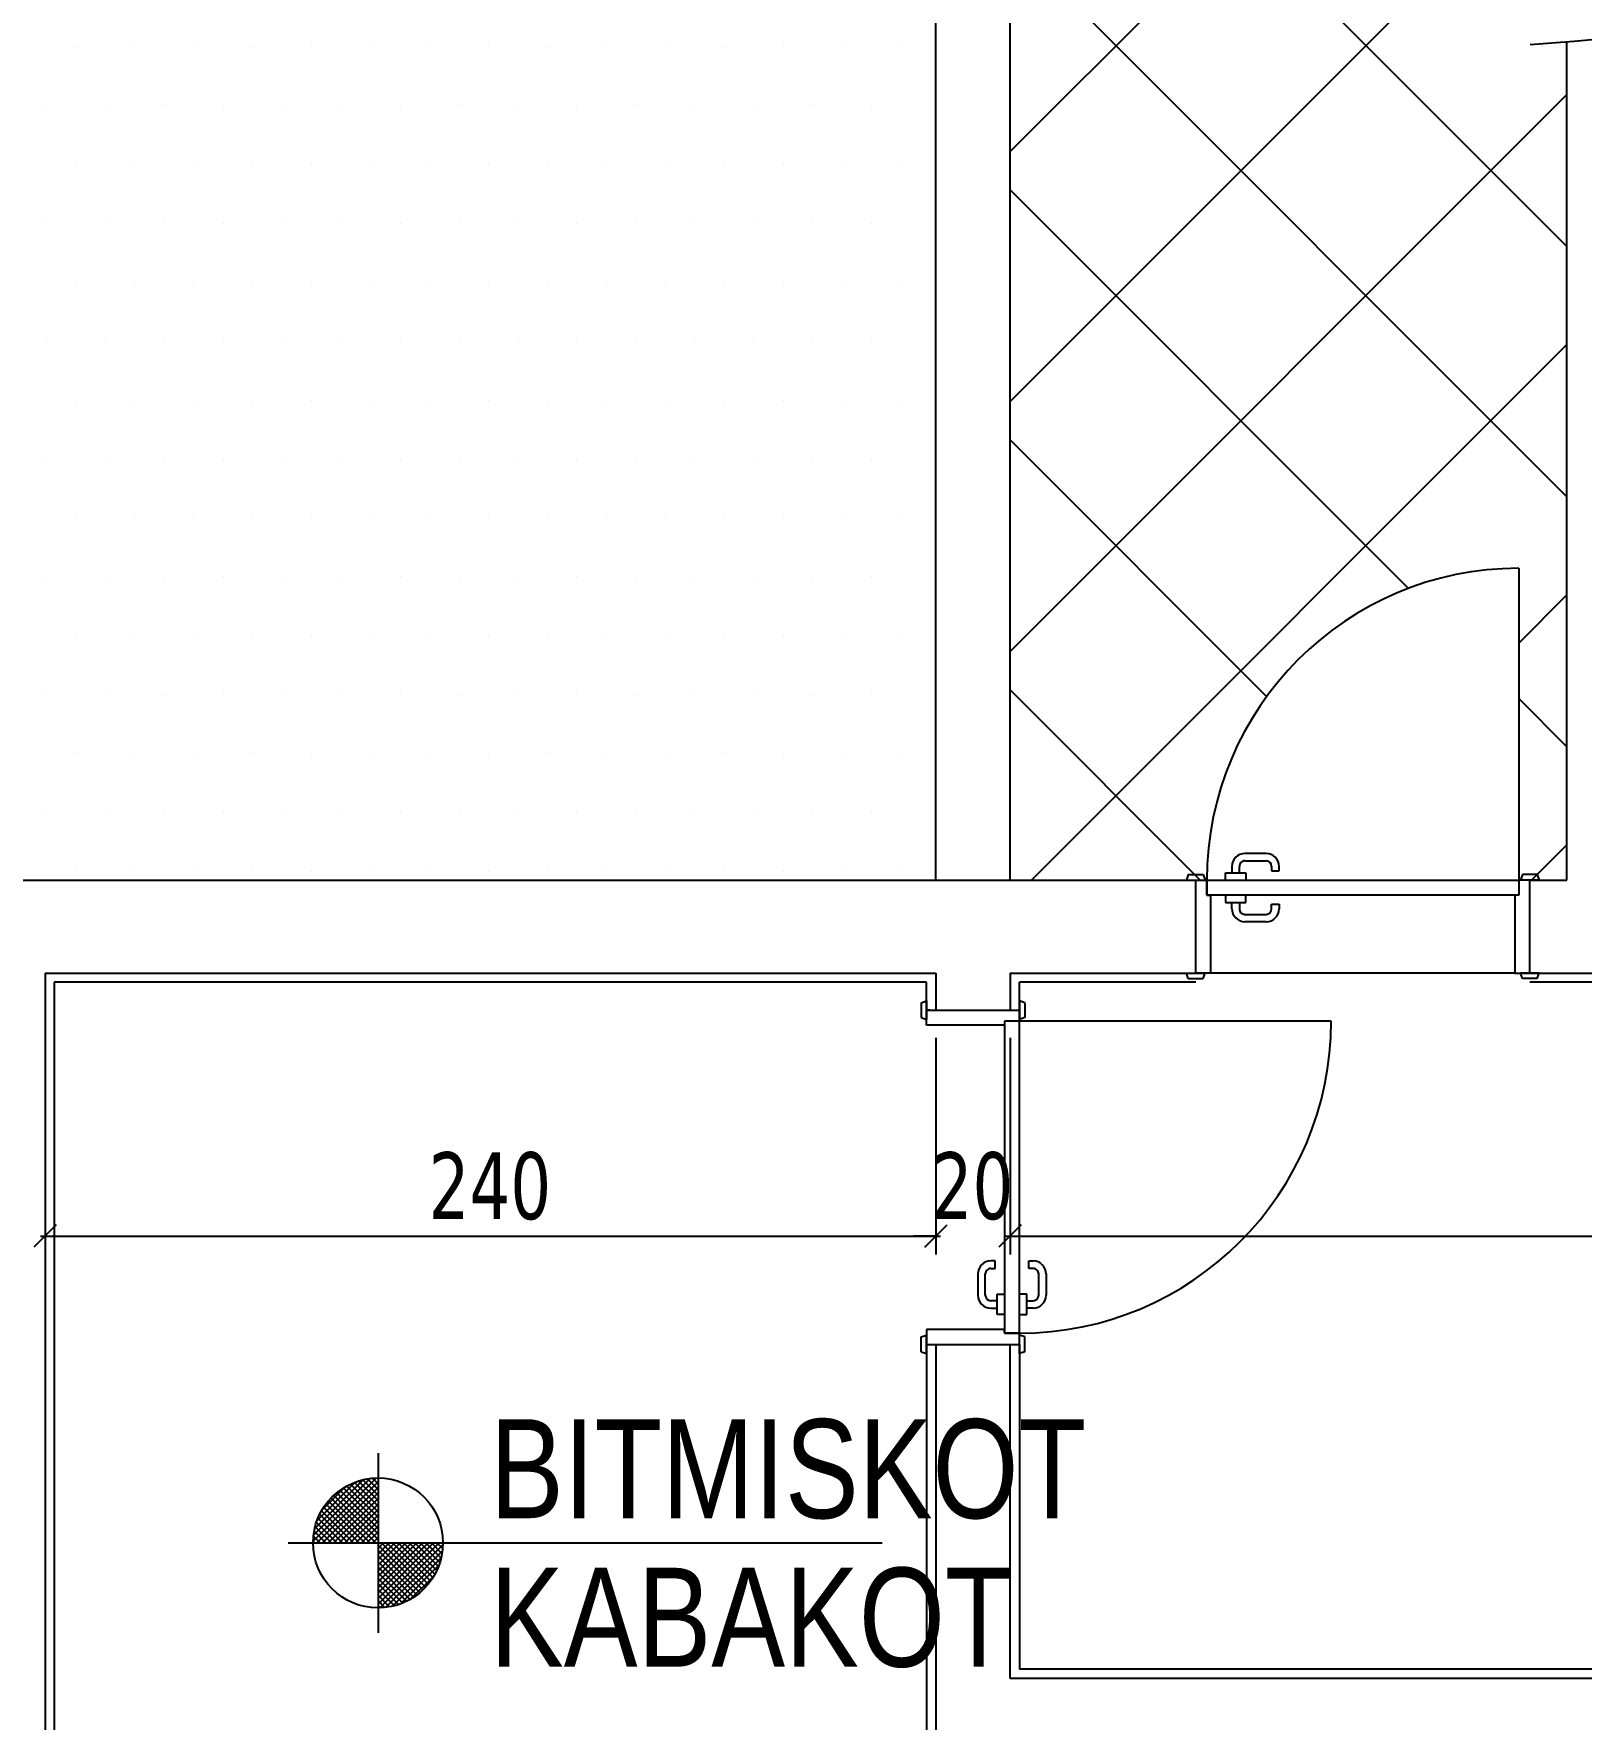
# Model space of a CAD drawing. Header units: millimetres. Extents: x 43168.9 to 43194.6, y -25545.1 to -25543.4.
# Drawn here: x 43179.0323 to 43179.1157, y -25544.0911 to -25544.0003 of the extents above; entities that cross this region are included whole.
import ezdxf

# ---------------------------------------------------------------- set-up
doc = ezdxf.new("R2010")
doc.units = ezdxf.units.MM
doc.header["$LTSCALE"] = 200
for name, color, linetype in [('dograma_sgh', 43, 'Continuous'), ('duv_sgh', 4, 'Continuous'), ('gor-2_sgh', 161, 'Continuous'), ('olcuic_sgh', 183, 'Continuous'), ('sembol_sgh', 8, 'Continuous'), ('siva_sgh', 145, 'Continuous'), ('tarama-zemin_sgh', 197, 'Continuous')]:
    doc.layers.add(name, color=color, linetype=linetype)
doc.styles.add('dim', font='VERDANA.TTF', dxfattribs={"width": 0.7})
doc.styles.add('text2', font='arial.ttf')

msp = doc.modelspace()

# ---------------------------------------------------------------- linework, layer by layer
at = {"color": 0, "linetype": 'ByBlock', "lineweight": -2}
for p, q in [((43179.03347849217, -25544.06447553473), (43179.03227849217, -25544.06567553473)), ((43179.03347849217, -25544.06447553473), (43179.03227849217, -25544.06567553473)), ((43179.08027849217, -25544.06567553473), (43179.08147849217, -25544.06447553473)), ((43179.08027849217, -25544.06567553473), (43179.08147849217, -25544.06447553473)), ((43179.08547849217, -25544.06447553473), (43179.08427849217, -25544.06567553473)), ((43179.08547849217, -25544.06447553473), (43179.08427849217, -25544.06567553473))]:
    msp.add_line(p, q, dxfattribs=at)
at = {"color": 0}
for p, q in [((43179.0508202677, -25544.07677370921), (43179.05082026766, -25544.08644037588)), ((43179.04598693435, -25544.08160704255), (43179.07798693435, -25544.08160704255))]:
    msp.add_line(p, q, dxfattribs=at)
for p, q in [((43179.0473278662, -25544.08150734157), (43179.05072344613, -25544.07811176165)), ((43179.04735256209, -25544.08118330381), (43179.05039910007, -25544.07813676582)), ((43179.04742474457, -25544.08081177946), (43179.05004170043, -25544.0781948236)), ((43179.04752750711, -25544.08160704253), (43179.05082026769, -25544.07831428194)), ((43179.04754716288, -25544.08039001927), (43179.04961549605, -25544.07832168611)), ((43179.05082026769, -25544.07962678642), (43179.04954656417, -25544.0783530829)), ((43179.05082026769, -25544.07932744455), (43179.04976814763, -25544.07827532448)), ((43179.05082026769, -25544.07902810268), (43179.04999931403, -25544.07820714901)), ((43179.05082026769, -25544.07872876081), (43179.05025214484, -25544.07816063796)), ((43179.05082026769, -25544.07842941894), (43179.0505128683, -25544.07812201955)), ((43179.05082026769, -25544.07813007707), (43179.05079830563, -25544.07810811501)), ((43179.04781912475, -25544.07981871554), (43179.04903086948, -25544.0786069708)), ((43179.04782684898, -25544.08160704253), (43179.05082026769, -25544.07861362381)), ((43179.04812619085, -25544.08160704253), (43179.05082026769, -25544.07891296569)), ((43179.05070513071, -25544.08160704253), (43179.04828948763, -25544.07919139945)), ((43179.04842553272, -25544.08160704253), (43179.05082026769, -25544.07921230756)), ((43179.05082026769, -25544.08142283764), (43179.04844522423, -25544.07904779418)), ((43179.05082026769, -25544.08112349577), (43179.04860297192, -25544.07890620001)), ((43179.05082026769, -25544.0808241539), (43179.04877305902, -25544.07877694523)), ((43179.05082026769, -25544.08052481203), (43179.04895346153, -25544.07865800587)), ((43179.05082026769, -25544.08022547016), (43179.04913523216, -25544.07854043462)), ((43179.05082026769, -25544.07992612829), (43179.04934089816, -25544.07844675876)), ((43179.04920842135, -25544.08160704253), (43179.04768096593, -25544.08007958711)), ((43179.04950776323, -25544.08160704253), (43179.04778099778, -25544.07988027709)), ((43179.0498071051, -25544.08160704253), (43179.04789548436, -25544.0796954218)), ((43179.05010644697, -25544.08160704253), (43179.04801800287, -25544.07951859843)), ((43179.05040578884, -25544.08160704253), (43179.04815374525, -25544.07935499894)), ((43179.04872487459, -25544.08160704253), (43179.05082026769, -25544.07951164943)), ((43179.04902421646, -25544.08160704253), (43179.05082026769, -25544.0798109913)), ((43179.04932355833, -25544.08160704253), (43179.05082026769, -25544.08011033317)), ((43179.04801105387, -25544.08160704253), (43179.04738405186, -25544.08098004052)), ((43179.04831039574, -25544.08160704253), (43179.0474423472, -25544.08073899399)), ((43179.04860973761, -25544.08160704253), (43179.0475006432, -25544.08049794811)), ((43179.04890907949, -25544.08160704253), (43179.04759080456, -25544.08028876761)), ((43179.0496229002, -25544.08160704253), (43179.05082026769, -25544.08040967505)), ((43179.04992224207, -25544.08160704253), (43179.05082026769, -25544.08070901692)), ((43179.05022158394, -25544.08160704253), (43179.05082026769, -25544.08100835879)), ((43179.04741237014, -25544.08160704253), (43179.04732679, -25544.08152146241)), ((43179.047711712, -25544.08160704253), (43179.04734798818, -25544.0812433187)), ((43179.05052092581, -25544.08160704253), (43179.05082026769, -25544.08130770066)), ((43179.05082026769, -25544.0819063844), (43179.05111960955, -25544.08160704253)), ((43179.05082026769, -25544.08220572627), (43179.05141895143, -25544.08160704253)), ((43179.05082026769, -25544.08250506815), (43179.0517182933, -25544.08160704253)), ((43179.05082026769, -25544.08280441002), (43179.05201763516, -25544.08160704253)), ((43179.05082026769, -25544.08310375189), (43179.05231697704, -25544.08160704253)), ((43179.05082026769, -25544.08340309376), (43179.05261631891, -25544.08160704253)), ((43179.05082026769, -25544.08370243563), (43179.05291566078, -25544.08160704253)), ((43179.05082026769, -25544.0840017775), (43179.05321500265, -25544.08160704253)), ((43179.05082026769, -25544.08430111937), (43179.05351434452, -25544.08160704253)), ((43179.05082026769, -25544.08460046124), (43179.05381368639, -25544.08160704253)), ((43179.05082026769, -25544.08489980311), (43179.05411302826, -25544.08160704253)), ((43179.05323591077, -25544.08413782259), (43179.05082026769, -25544.08172217951)), ((43179.05307231128, -25544.08427356497), (43179.05082026769, -25544.08202152138)), ((43179.05091996864, -25544.08509944402), (43179.05431554857, -25544.08170386409)), ((43179.05337951604, -25544.08398208599), (43179.05100447258, -25544.08160704253)), ((43179.05352111021, -25544.08382433829), (43179.05130381445, -25544.08160704253)), ((43179.05365036499, -25544.0836542512), (43179.05160315632, -25544.08160704253)), ((43179.05376930435, -25544.08347384869), (43179.05190249819, -25544.08160704253)), ((43179.0538868756, -25544.08329207806), (43179.05220184007, -25544.08160704253)), ((43179.05398055146, -25544.08308641205), (43179.05250118193, -25544.08160704253)), ((43179.05407422732, -25544.08288074604), (43179.05280052381, -25544.08160704253)), ((43179.05415198574, -25544.08265916259), (43179.05309986568, -25544.08160704253)), ((43179.0542201612, -25544.08242799619), (43179.05339920754, -25544.08160704253)), ((43179.05426667225, -25544.08217516537), (43179.05369854942, -25544.08160704253)), ((43179.05430529067, -25544.08191444191), (43179.05399789129, -25544.08160704253)), ((43179.05431919521, -25544.08162900458), (43179.05429723316, -25544.08160704253)), ((43179.05290871178, -25544.08440930735), (43179.05082026769, -25544.08232086325)), ((43179.05273188842, -25544.08453182585), (43179.05082026769, -25544.08262020512)), ((43179.05254703313, -25544.08464631244), (43179.05082026769, -25544.08291954699)), ((43179.05124400641, -25544.08507474813), (43179.05429054439, -25544.08202821014)), ((43179.05161553076, -25544.08500256565), (43179.05423248663, -25544.08238560978)), ((43179.05203729095, -25544.08488014733), (43179.05410562411, -25544.08281181417)), ((43179.05234772311, -25544.08474634429), (43179.05082026769, -25544.08321888886)), ((43179.05213854261, -25544.08483650566), (43179.05082026769, -25544.08351823073)), ((43179.0519293621, -25544.08492666702), (43179.05082026769, -25544.0838175726)), ((43179.05260859468, -25544.08460818547), (43179.05382033941, -25544.08339644074)), ((43179.05168831623, -25544.08498496302), (43179.05082026769, -25544.08411691447)), ((43179.0514472697, -25544.08504325835), (43179.05082026769, -25544.08441625634)), ((43179.05118399151, -25544.08507932204), (43179.05082026769, -25544.08471559821)), ((43179.05090584781, -25544.08510052021), (43179.05082026769, -25544.08501494008))]:
    msp.add_line(p, q)
msp.add_circle((43179.05082026769, -25544.08160704255), 0.0035, dxfattribs=at)
at = {"layer": 'dograma_sgh', "color": 145}
for p, q in [((43179.11227904171, -25544.02911015457), (43179.11227904171, -25544.04591015457)), ((43179.10217849217, -25544.05351015457), (43179.08537849216, -25544.05351015457))]:
    msp.add_line(p, q, dxfattribs=at)
at = {"layer": 'dograma_sgh'}
for p, q in [((43179.09866904208, -25544.04447015508), (43179.09752904208, -25544.04447015479)), ((43179.09447904171, -25544.04561015457), (43179.09437904171, -25544.04591015457)), ((43179.09447904171, -25544.04561015457), (43179.09527904171, -25544.04561015457)), ((43179.09527904171, -25544.04561015457), (43179.0953790417, -25544.04591015457)), ((43179.09647904171, -25544.0459101545), (43179.09647904181, -25544.04551015452)), ((43179.09647904181, -25544.04551015452), (43179.09757904181, -25544.0455101548)), ((43179.0968290419, -25544.04517015461), (43179.09682904181, -25544.04551015461)), ((43179.09722904181, -25544.04551015471), (43179.09722904189, -25544.04517015471)), ((43179.09752904197, -25544.04487015479), (43179.09866904197, -25544.04487015508)), ((43179.09757904181, -25544.0455101548), (43179.09757904171, -25544.0459101548)), ((43179.09896904189, -25544.04517015516), (43179.09896904184, -25544.04541015516)), ((43179.09896904184, -25544.04541015516), (43179.09936904183, -25544.04541015526)), ((43179.09936904183, -25544.04541015526), (43179.0993690419, -25544.04517015526)), ((43179.1124790417, -25544.04561015457), (43179.1123790417, -25544.04591015457)), ((43179.1132790417, -25544.04561015457), (43179.1124790417, -25544.04561015457)), ((43179.1132790417, -25544.04561015457), (43179.11337904171, -25544.04591015457)), ((43179.09437904171, -25544.04591015457), (43179.0953790417, -25544.04591015457)), ((43179.0948790417, -25544.05091015457), (43179.0948790417, -25544.04591015457)), ((43179.0948790417, -25544.04591015457), (43179.0954790417, -25544.04591015457)), ((43179.0954790417, -25544.04671015457), (43179.0954790417, -25544.04591015457)), ((43179.0954790417, -25544.04591015457), (43179.11227904171, -25544.04591015457)), ((43179.0954790417, -25544.04591015457), (43179.0954790417, -25544.04621015457)), ((43179.0954790417, -25544.04621015457), (43179.0954790417, -25544.04671015457)), ((43179.11227904171, -25544.04591015457), (43179.11227904171, -25544.04671015457)), ((43179.11287904171, -25544.04591015457), (43179.11227904171, -25544.04591015457)), ((43179.11227904171, -25544.04591015457), (43179.11227904171, -25544.04621015457)), ((43179.11227904171, -25544.04621015457), (43179.11227904171, -25544.04671015457)), ((43179.11337904171, -25544.04591015457), (43179.1123790417, -25544.04591015457)), ((43179.11287904171, -25544.05091015457), (43179.11287904171, -25544.04591015457)), ((43179.11227904171, -25544.04671015457), (43179.0954790417, -25544.04671015457)), ((43179.0954790417, -25544.04671015457), (43179.0956790417, -25544.04671015457)), ((43179.0956790417, -25544.04671015457), (43179.0956790417, -25544.05091015457)), ((43179.09647904171, -25544.04671015465), (43179.09647904181, -25544.04711015462)), ((43179.09647904181, -25544.04711015462), (43179.09757904181, -25544.04711015434)), ((43179.0968290419, -25544.04745015453), (43179.09682904181, -25544.04711015453)), ((43179.09722904181, -25544.04711015443), (43179.09722904189, -25544.04745015443)), ((43179.09757904181, -25544.04711015434), (43179.09757904171, -25544.04671015435)), ((43179.09896904189, -25544.04745015398), (43179.09896904184, -25544.04721015398)), ((43179.09896904184, -25544.04721015398), (43179.09936904183, -25544.04721015388)), ((43179.09936904183, -25544.04721015388), (43179.0993690419, -25544.04745015388)), ((43179.11227904171, -25544.04671015457), (43179.1120790417, -25544.04671015457)), ((43179.1120790417, -25544.04671015457), (43179.1120790417, -25544.05091015457)), ((43179.09752904197, -25544.04775015435), (43179.09866904197, -25544.04775015406)), ((43179.09866904208, -25544.04815015406), (43179.09752904208, -25544.04815015435)), ((43179.09447904171, -25544.05121015457), (43179.09437904171, -25544.05091015457)), ((43179.09437904171, -25544.05091015457), (43179.0953790417, -25544.05091015457)), ((43179.0956790417, -25544.05091015457), (43179.0948790417, -25544.05091015457)), ((43179.09527904171, -25544.05121015457), (43179.0953790417, -25544.05091015457)), ((43179.1120790417, -25544.05091015457), (43179.0956790417, -25544.05091015457)), ((43179.1120790417, -25544.05091015457), (43179.11287904171, -25544.05091015457)), ((43179.1124790417, -25544.05121015457), (43179.1123790417, -25544.05091015457)), ((43179.11337904171, -25544.05091015457), (43179.1123790417, -25544.05091015457)), ((43179.1132790417, -25544.05121015457), (43179.11337904171, -25544.05091015457)), ((43179.09447904171, -25544.05121015457), (43179.09527904171, -25544.05121015457)), ((43179.1132790417, -25544.05121015457), (43179.1124790417, -25544.05121015457)), ((43179.08007849217, -25544.05251015457), (43179.08037849217, -25544.05241015457)), ((43179.08007849217, -25544.05251015457), (43179.08007849217, -25544.05331015457)), ((43179.08037849217, -25544.05241015457), (43179.08037849217, -25544.05341015457)), ((43179.08037849217, -25544.05291015457), (43179.08537849216, -25544.05291015457)), ((43179.08037849217, -25544.05371015457), (43179.08037849217, -25544.05291015457)), ((43179.08567849216, -25544.05251015457), (43179.08537849216, -25544.05241015457)), ((43179.08537849216, -25544.05241015457), (43179.08537849216, -25544.05341015457)), ((43179.08537849216, -25544.05291015457), (43179.08537849216, -25544.05351015457)), ((43179.08567849216, -25544.05251015457), (43179.08567849216, -25544.05331015457)), ((43179.08007849217, -25544.05331015457), (43179.08037849217, -25544.05341015457)), ((43179.08457849217, -25544.05371015457), (43179.08037849217, -25544.05371015457)), ((43179.08537849216, -25544.05351015457), (43179.08457849217, -25544.05351015457)), ((43179.08457849217, -25544.05351015457), (43179.08457849217, -25544.07031015457)), ((43179.08507849216, -25544.05351015457), (43179.08457849217, -25544.05351015457)), ((43179.08457849217, -25544.05351015457), (43179.08457849217, -25544.05371015457)), ((43179.08537849216, -25544.05351015457), (43179.08507849216, -25544.05351015457)), ((43179.08567849216, -25544.05331015457), (43179.08537849216, -25544.05341015457)), ((43179.08537849216, -25544.07031015457), (43179.08537849216, -25544.05351015457)), ((43179.08407849286, -25544.06642015444), (43179.08383849286, -25544.06642015438)), ((43179.08407849276, -25544.06682015444), (43179.08407849286, -25544.06642015444)), ((43179.08587849158, -25544.06682015444), (43179.08587849147, -25544.06642015444)), ((43179.08587849147, -25544.06642015444), (43179.08611849148, -25544.06642015438)), ((43179.08313849268, -25544.0671201542), (43179.08313849239, -25544.0682601542)), ((43179.08353849238, -25544.0682601543), (43179.08353849268, -25544.0671201543)), ((43179.08383849276, -25544.06682015438), (43179.08407849276, -25544.06682015444)), ((43179.08611849158, -25544.06682015438), (43179.08587849158, -25544.06682015444)), ((43179.08641849195, -25544.0682601543), (43179.08641849165, -25544.0671201543)), ((43179.08681849165, -25544.0671201542), (43179.08681849195, -25544.0682601542)), ((43179.08417849211, -25544.06931015447), (43179.0841784924, -25544.06821015447)), ((43179.0841784924, -25544.06821015447), (43179.08457849239, -25544.06821015457)), ((43179.08577849194, -25544.06821015447), (43179.08537849194, -25544.06821015457)), ((43179.08577849222, -25544.06931015447), (43179.08577849194, -25544.06821015447)), ((43179.08417849231, -25544.06856015447), (43179.0838384923, -25544.06856015438)), ((43179.0838384922, -25544.06896015438), (43179.0841784922, -25544.06896015447)), ((43179.0845784921, -25544.06931015457), (43179.08417849211, -25544.06931015447)), ((43179.08537849224, -25544.06931015457), (43179.08577849222, -25544.06931015447)), ((43179.08577849202, -25544.06856015447), (43179.08611849202, -25544.06856015438)), ((43179.08611849213, -25544.06896015438), (43179.08577849213, -25544.06896015447)), ((43179.08457849217, -25544.07011015457), (43179.08037849217, -25544.07011015457)), ((43179.08037849217, -25544.07011015457), (43179.08037849217, -25544.07091015457)), ((43179.08457849217, -25544.07031015457), (43179.08457849217, -25544.07011015457)), ((43179.08007849217, -25544.07051015457), (43179.08037849217, -25544.07041015457)), ((43179.08007849217, -25544.07131015457), (43179.08007849217, -25544.07051015457)), ((43179.08037849217, -25544.07141015457), (43179.08037849217, -25544.07041015457)), ((43179.08037849217, -25544.07091015457), (43179.08537849216, -25544.07091015457)), ((43179.08457849217, -25544.07031015457), (43179.08537849216, -25544.07031015457)), ((43179.08507849216, -25544.07031015457), (43179.08457849217, -25544.07031015457)), ((43179.08537849216, -25544.07031015457), (43179.08507849216, -25544.07031015457)), ((43179.08537849216, -25544.07091015457), (43179.08537849216, -25544.07031015457)), ((43179.08567849216, -25544.07051015457), (43179.08537849216, -25544.07041015457)), ((43179.08537849216, -25544.07141015457), (43179.08537849216, -25544.07041015457)), ((43179.08567849216, -25544.07131015457), (43179.08567849216, -25544.07051015457)), ((43179.08007849217, -25544.07131015457), (43179.08037849217, -25544.07141015457)), ((43179.08567849216, -25544.07131015457), (43179.08537849216, -25544.07141015457))]:
    msp.add_line(p, q, dxfattribs=at)
at = {"layer": 'dograma_sgh', "color": 145}
for centre, start, end in [((43179.11227904171, -25544.04591015457), 90, 180), ((43179.08537849216, -25544.05351015457), 270, 0)]:
    msp.add_arc(centre, 0.0168, start, end, dxfattribs=at)
at = {"layer": 'dograma_sgh'}
for centre, radius, start, end in [((43179.09752904189, -25544.04517015479), 0.0007, 89.99998540914169, 179.9999854091419), ((43179.09866904189, -25544.04517015508), 0.0007, 359.9999854091419, 89.99998540914169), ((43179.09752904189, -25544.04517015479), 0.0003, 89.99998540914169, 179.9999854091419), ((43179.09866904189, -25544.04517015508), 0.0003, 359.9999854091419, 89.99998540914169), ((43179.09752904189, -25544.04745015435), 0.0007, 180.0000145908581, 270.0000145908583), ((43179.09752904189, -25544.04745015435), 0.0003, 180.0000145908581, 270.0000145908583), ((43179.09866904189, -25544.04745015406), 0.0003, 270.0000145908583, 1.459085805009095e-05), ((43179.09866904189, -25544.04745015406), 0.0007, 270.0000145908583, 1.459085805009095e-05), ((43179.08383849268, -25544.06712015438), 0.0007, 89.99998540914169, 179.9999854091419), ((43179.08611849165, -25544.06712015438), 0.0007, 1.459085805009095e-05, 90.00001459085833), ((43179.08383849268, -25544.06712015438), 0.0003, 89.99998540914169, 179.9999854091419), ((43179.08611849165, -25544.06712015438), 0.0003, 1.459085805009095e-05, 90.00001459085833), ((43179.08383849238, -25544.06826015438), 0.0007, 179.9999854091419, 269.9999854091417), ((43179.08383849238, -25544.06826015438), 0.0003, 179.9999854091419, 269.9999854091417), ((43179.08611849195, -25544.06826015438), 0.0003, 270.0000145908583, 1.459085805009095e-05), ((43179.08611849195, -25544.06826015438), 0.0007, 270.0000145908583, 1.459085805009095e-05)]:
    msp.add_arc(centre, radius, start, end, dxfattribs=at)
at = {"layer": 'duv_sgh'}
for p, q in [((43179.11487904171, -25544.04591015457), (43179.11487904171, -25544.0007441262)), ((43179.02787849217, -25544.04591015457), (43179.0948790417, -25544.04591015457)), ((43179.0948790417, -25544.05091015457), (43179.0948790417, -25544.04591015457)), ((43179.11287904171, -25544.04591015457), (43179.11487904171, -25544.04591015457)), ((43179.11287904171, -25544.05091015457), (43179.11287904171, -25544.04591015457)), ((43179.03287849217, -25544.05091015457), (43179.03287849217, -25544.20265159497)), ((43179.03287849217, -25544.05091015457), (43179.08087849217, -25544.05091015457)), ((43179.03287849217, -25544.05091015457), (43179.03287849217, -25544.20265159497)), ((43179.08087849217, -25544.05091015457), (43179.08087849217, -25544.05291015457)), ((43179.08487849217, -25544.05091015457), (43179.0948790417, -25544.05091015457)), ((43179.08487849217, -25544.05091015457), (43179.08487849217, -25544.05291015457)), ((43179.11287904171, -25544.05091015457), (43179.19487849217, -25544.05091015457)), ((43179.08037849217, -25544.05291015457), (43179.08537849216, -25544.05291015457)), ((43179.08037849217, -25544.07091015457), (43179.08537849216, -25544.07091015457)), ((43179.08087849217, -25544.07091015457), (43179.08087849217, -25544.21106566108)), ((43179.08487849217, -25544.08891015457), (43179.08487849217, -25544.07091015457)), ((43179.19487849217, -25544.08891015457), (43179.08487849217, -25544.08891015457))]:
    msp.add_line(p, q, dxfattribs=at)
at = {"layer": 'gor-2_sgh'}
for p, q in [((43179.08487904171, -25544.04591015457), (43179.08487904171, -25543.90691015457)), ((43179.08087904171, -25544.04591015457), (43179.08087904171, -25543.91091015457))]:
    msp.add_line(p, q, dxfattribs=at)
msp.add_arc((43179.09883538369, -25543.79881500511), 0.2025654681940385, 273.9790460808341, 284.6531731295539, dxfattribs=at)
at = {"layer": 'olcuic_sgh'}
for p, q in [((43179.03287849217, -25544.05307553473), (43179.03287849217, -25544.06607553473)), ((43179.03287849217, -25544.06507553473), (43179.03407849216, -25544.06507553473))]:
    msp.add_line(p, q, dxfattribs=at)
at = {"layer": 'sembol_sgh'}
for p, q in [((43179.03287849217, -25544.05307553473), (43179.03287849217, -25544.06607553473)), ((43179.08087849217, -25544.05441015457), (43179.08087849217, -25544.06607553473)), ((43179.08087849217, -25544.05441015457), (43179.08087849217, -25544.06607553473)), ((43179.08487849217, -25544.05441015457), (43179.08487849217, -25544.06607553473)), ((43179.08487849217, -25544.05441015457), (43179.08487849217, -25544.06607553473)), ((43179.03262849217, -25544.06507553473), (43179.08112849217, -25544.06507553473)), ((43179.08087849217, -25544.06507553473), (43179.07967849217, -25544.06507553473)), ((43179.08462849216, -25544.06507553473), (43179.19512849217, -25544.06507553473)), ((43179.08487849217, -25544.06507553473), (43179.08607849217, -25544.06507553473))]:
    msp.add_line(p, q, dxfattribs=at)
at = {"layer": 'siva_sgh'}
for p, q in [((43179.08037849217, -25544.05141015457), (43179.03337849217, -25544.05141015457)), ((43179.03337849217, -25544.05141015457), (43179.03337849217, -25544.20265159497)), ((43179.08037849217, -25544.05291015457), (43179.08037849217, -25544.05141015457)), ((43179.0948790417, -25544.05141015457), (43179.08537849216, -25544.05141015457)), ((43179.08537849216, -25544.05351015457), (43179.08537849216, -25544.05141015457)), ((43179.19437849217, -25544.05141015457), (43179.11287904171, -25544.05141015457)), ((43179.08057849217, -25544.05291015457), (43179.08037849217, -25544.05291015457)), ((43179.08037849217, -25544.07091015457), (43179.08037849217, -25544.21106566108)), ((43179.08517849217, -25544.07091015457), (43179.08537849216, -25544.07091015457)), ((43179.08537849216, -25544.07091015457), (43179.08537849216, -25544.08841015457)), ((43179.19437849217, -25544.08841015457), (43179.08537849216, -25544.08841015457))]:
    msp.add_line(p, q, dxfattribs=at)
at = {"layer": 'tarama-zemin_sgh'}
for p, q in [((43179.08487904171, -25544.00665404208), (43179.11487904171, -25543.97665404208)), ((43179.11487904171, -25544.01178486182), (43179.08487904171, -25543.98178486181)), ((43179.08487904171, -25544.02012442626), (43179.11487904171, -25543.99012442626)), ((43179.11487904171, -25544.025255246), (43179.08487904171, -25543.995255246)), ((43179.03454999903, -25544.00100000002), (43179.03454999903, -25544.00100000002)), ((43179.03772499903, -25544.00100000002), (43179.03772499903, -25544.00100000002)), ((43179.04089999902, -25544.00100000002), (43179.04089999902, -25544.00100000002)), ((43179.04407499902, -25544.00100000002), (43179.04407499902, -25544.00100000002)), ((43179.04724999903, -25544.00100000002), (43179.04724999903, -25544.00100000002)), ((43179.05042499903, -25544.00100000002), (43179.05042499903, -25544.00100000002)), ((43179.05359999902, -25544.00100000002), (43179.05359999902, -25544.00100000002)), ((43179.05677499903, -25544.00100000002), (43179.05677499903, -25544.00100000002)), ((43179.05994999903, -25544.00100000002), (43179.05994999903, -25544.00100000002)), ((43179.06312499903, -25544.00100000002), (43179.06312499903, -25544.00100000002)), ((43179.06629999902, -25544.00100000002), (43179.06629999902, -25544.00100000002)), ((43179.06947499903, -25544.00100000002), (43179.06947499903, -25544.00100000002)), ((43179.07264999903, -25544.00100000002), (43179.07264999903, -25544.00100000002)), ((43179.07582499902, -25544.00100000002), (43179.07582499902, -25544.00100000002)), ((43179.07899999902, -25544.00100000002), (43179.07899999902, -25544.00100000002)), ((43179.08487904171, -25544.03359481044), (43179.11487904171, -25544.00359481044)), ((43179.03296249903, -25544.00417500002), (43179.03296249903, -25544.00417500002)), ((43179.03613749902, -25544.00417500002), (43179.03613749902, -25544.00417500002)), ((43179.03931249903, -25544.00417500002), (43179.03931249903, -25544.00417500002)), ((43179.04248749903, -25544.00417500002), (43179.04248749903, -25544.00417500002)), ((43179.04566249903, -25544.00417500002), (43179.04566249903, -25544.00417500002)), ((43179.04883749902, -25544.00417500002), (43179.04883749902, -25544.00417500002)), ((43179.05201249903, -25544.00417500002), (43179.05201249903, -25544.00417500002)), ((43179.05518749903, -25544.00417500002), (43179.05518749903, -25544.00417500002)), ((43179.05836249902, -25544.00417500002), (43179.05836249902, -25544.00417500002)), ((43179.06153749902, -25544.00417500002), (43179.06153749902, -25544.00417500002)), ((43179.06471249903, -25544.00417500002), (43179.06471249903, -25544.00417500002)), ((43179.06788749903, -25544.00417500002), (43179.06788749903, -25544.00417500002)), ((43179.07106249902, -25544.00417500002), (43179.07106249902, -25544.00417500002)), ((43179.07423749903, -25544.00417500002), (43179.07423749903, -25544.00417500002)), ((43179.07741249903, -25544.00417500002), (43179.07741249903, -25544.00417500002)), ((43179.08058749903, -25544.00417500002), (43179.08058749903, -25544.00417500002)), ((43179.03454999903, -25544.00735000002), (43179.03454999903, -25544.00735000002)), ((43179.03772499903, -25544.00735000002), (43179.03772499903, -25544.00735000002)), ((43179.04089999902, -25544.00735000002), (43179.04089999902, -25544.00735000002)), ((43179.04407499902, -25544.00735000002), (43179.04407499902, -25544.00735000002)), ((43179.04724999903, -25544.00735000002), (43179.04724999903, -25544.00735000002)), ((43179.05042499903, -25544.00735000002), (43179.05042499903, -25544.00735000002)), ((43179.05359999902, -25544.00735000002), (43179.05359999902, -25544.00735000002)), ((43179.05677499903, -25544.00735000002), (43179.05677499903, -25544.00735000002)), ((43179.05994999903, -25544.00735000002), (43179.05994999903, -25544.00735000002)), ((43179.06312499903, -25544.00735000002), (43179.06312499903, -25544.00735000002)), ((43179.06629999902, -25544.00735000002), (43179.06629999902, -25544.00735000002)), ((43179.06947499903, -25544.00735000002), (43179.06947499903, -25544.00735000002)), ((43179.07264999903, -25544.00735000002), (43179.07264999903, -25544.00735000002)), ((43179.07582499902, -25544.00735000002), (43179.07582499902, -25544.00735000002)), ((43179.07899999902, -25544.00735000002), (43179.07899999902, -25544.00735000002)), ((43179.10634606623, -25544.0301926547), (43179.08487904171, -25544.00872563018)), ((43179.03296249903, -25544.01052500002), (43179.03296249903, -25544.01052500002)), ((43179.03613749902, -25544.01052500002), (43179.03613749902, -25544.01052500002)), ((43179.03931249903, -25544.01052500002), (43179.03931249903, -25544.01052500002)), ((43179.04248749903, -25544.01052500002), (43179.04248749903, -25544.01052500002)), ((43179.04566249903, -25544.01052500002), (43179.04566249903, -25544.01052500002)), ((43179.04883749902, -25544.01052500002), (43179.04883749902, -25544.01052500002)), ((43179.05201249903, -25544.01052500002), (43179.05201249903, -25544.01052500002)), ((43179.05518749903, -25544.01052500002), (43179.05518749903, -25544.01052500002)), ((43179.05836249902, -25544.01052500002), (43179.05836249902, -25544.01052500002)), ((43179.06153749902, -25544.01052500002), (43179.06153749902, -25544.01052500002)), ((43179.06471249903, -25544.01052500002), (43179.06471249903, -25544.01052500002)), ((43179.06788749903, -25544.01052500002), (43179.06788749903, -25544.01052500002)), ((43179.07106249902, -25544.01052500002), (43179.07106249902, -25544.01052500002)), ((43179.07423749903, -25544.01052500002), (43179.07423749903, -25544.01052500002)), ((43179.07741249903, -25544.01052500002), (43179.07741249903, -25544.01052500002)), ((43179.08058749903, -25544.01052500002), (43179.08058749903, -25544.01052500002)), ((43179.03454999903, -25544.01370000002), (43179.03454999903, -25544.01370000002)), ((43179.03772499903, -25544.01370000002), (43179.03772499903, -25544.01370000002)), ((43179.04089999902, -25544.01370000002), (43179.04089999902, -25544.01370000002)), ((43179.04407499902, -25544.01370000002), (43179.04407499902, -25544.01370000002)), ((43179.04724999903, -25544.01370000002), (43179.04724999903, -25544.01370000002)), ((43179.05042499903, -25544.01370000002), (43179.05042499903, -25544.01370000002)), ((43179.05359999902, -25544.01370000002), (43179.05359999902, -25544.01370000002)), ((43179.05677499903, -25544.01370000002), (43179.05677499903, -25544.01370000002)), ((43179.05994999903, -25544.01370000002), (43179.05994999903, -25544.01370000002)), ((43179.06312499903, -25544.01370000002), (43179.06312499903, -25544.01370000002)), ((43179.06629999902, -25544.01370000002), (43179.06629999902, -25544.01370000002)), ((43179.06947499903, -25544.01370000002), (43179.06947499903, -25544.01370000002)), ((43179.07264999903, -25544.01370000002), (43179.07264999903, -25544.01370000002)), ((43179.07582499902, -25544.01370000002), (43179.07582499902, -25544.01370000002)), ((43179.07899999902, -25544.01370000002), (43179.07899999902, -25544.01370000002)), ((43179.03296249903, -25544.01687500002), (43179.03296249903, -25544.01687500002)), ((43179.03613749902, -25544.01687500002), (43179.03613749902, -25544.01687500002)), ((43179.03931249903, -25544.01687500002), (43179.03931249903, -25544.01687500002)), ((43179.04248749903, -25544.01687500002), (43179.04248749903, -25544.01687500002)), ((43179.04566249903, -25544.01687500002), (43179.04566249903, -25544.01687500002)), ((43179.04883749902, -25544.01687500002), (43179.04883749902, -25544.01687500002)), ((43179.05201249903, -25544.01687500002), (43179.05201249903, -25544.01687500002)), ((43179.05518749903, -25544.01687500002), (43179.05518749903, -25544.01687500002)), ((43179.05836249902, -25544.01687500002), (43179.05836249902, -25544.01687500002)), ((43179.06153749902, -25544.01687500002), (43179.06153749902, -25544.01687500002)), ((43179.06471249903, -25544.01687500002), (43179.06471249903, -25544.01687500002)), ((43179.06788749903, -25544.01687500002), (43179.06788749903, -25544.01687500002)), ((43179.07106249902, -25544.01687500002), (43179.07106249902, -25544.01687500002)), ((43179.07423749903, -25544.01687500002), (43179.07423749903, -25544.01687500002)), ((43179.07741249903, -25544.01687500002), (43179.07741249903, -25544.01687500002)), ((43179.08058749903, -25544.01687500002), (43179.08058749903, -25544.01687500002)), ((43179.08603408175, -25544.04591015457), (43179.11487904171, -25544.01706519462)), ((43179.03454999903, -25544.02005000002), (43179.03454999903, -25544.02005000002)), ((43179.03772499903, -25544.02005000002), (43179.03772499903, -25544.02005000002)), ((43179.04089999902, -25544.02005000002), (43179.04089999902, -25544.02005000002)), ((43179.04407499902, -25544.02005000002), (43179.04407499902, -25544.02005000002)), ((43179.04724999903, -25544.02005000002), (43179.04724999903, -25544.02005000002)), ((43179.05042499903, -25544.02005000002), (43179.05042499903, -25544.02005000002)), ((43179.05359999902, -25544.02005000002), (43179.05359999902, -25544.02005000002)), ((43179.05677499903, -25544.02005000002), (43179.05677499903, -25544.02005000002)), ((43179.05994999903, -25544.02005000002), (43179.05994999903, -25544.02005000002)), ((43179.06312499903, -25544.02005000002), (43179.06312499903, -25544.02005000002)), ((43179.06629999902, -25544.02005000002), (43179.06629999902, -25544.02005000002)), ((43179.06947499903, -25544.02005000002), (43179.06947499903, -25544.02005000002)), ((43179.07264999903, -25544.02005000002), (43179.07264999903, -25544.02005000002)), ((43179.07582499902, -25544.02005000002), (43179.07582499902, -25544.02005000002)), ((43179.07899999902, -25544.02005000002), (43179.07899999902, -25544.02005000002)), ((43179.09870054154, -25544.0360175142), (43179.08487904171, -25544.02219601436)), ((43179.03296249903, -25544.02322500002), (43179.03296249903, -25544.02322500002)), ((43179.03613749902, -25544.02322500002), (43179.03613749902, -25544.02322500002)), ((43179.03931249903, -25544.02322500002), (43179.03931249903, -25544.02322500002)), ((43179.04248749903, -25544.02322500002), (43179.04248749903, -25544.02322500002)), ((43179.04566249903, -25544.02322500002), (43179.04566249903, -25544.02322500002)), ((43179.04883749902, -25544.02322500002), (43179.04883749902, -25544.02322500002)), ((43179.05201249903, -25544.02322500002), (43179.05201249903, -25544.02322500002)), ((43179.05518749903, -25544.02322500002), (43179.05518749903, -25544.02322500002)), ((43179.05836249902, -25544.02322500002), (43179.05836249902, -25544.02322500002)), ((43179.06153749902, -25544.02322500002), (43179.06153749902, -25544.02322500002)), ((43179.06471249903, -25544.02322500002), (43179.06471249903, -25544.02322500002)), ((43179.06788749903, -25544.02322500002), (43179.06788749903, -25544.02322500002)), ((43179.07106249902, -25544.02322500002), (43179.07106249902, -25544.02322500002)), ((43179.07423749903, -25544.02322500002), (43179.07423749903, -25544.02322500002)), ((43179.07741249903, -25544.02322500002), (43179.07741249903, -25544.02322500002)), ((43179.08058749903, -25544.02322500002), (43179.08058749903, -25544.02322500002)), ((43179.03454999903, -25544.02640000002), (43179.03454999903, -25544.02640000002)), ((43179.03772499903, -25544.02640000002), (43179.03772499903, -25544.02640000002)), ((43179.04089999902, -25544.02640000002), (43179.04089999902, -25544.02640000002)), ((43179.04407499902, -25544.02640000002), (43179.04407499902, -25544.02640000002)), ((43179.04724999903, -25544.02640000002), (43179.04724999903, -25544.02640000002)), ((43179.05042499903, -25544.02640000002), (43179.05042499903, -25544.02640000002)), ((43179.05359999902, -25544.02640000002), (43179.05359999902, -25544.02640000002)), ((43179.05677499903, -25544.02640000002), (43179.05677499903, -25544.02640000002)), ((43179.05994999903, -25544.02640000002), (43179.05994999903, -25544.02640000002)), ((43179.06312499903, -25544.02640000002), (43179.06312499903, -25544.02640000002)), ((43179.06629999902, -25544.02640000002), (43179.06629999902, -25544.02640000002)), ((43179.06947499903, -25544.02640000002), (43179.06947499903, -25544.02640000002)), ((43179.07264999903, -25544.02640000002), (43179.07264999903, -25544.02640000002)), ((43179.07582499902, -25544.02640000002), (43179.07582499902, -25544.02640000002)), ((43179.07899999902, -25544.02640000002), (43179.07899999902, -25544.02640000002)), ((43179.03296249903, -25544.02957500002), (43179.03296249903, -25544.02957500002)), ((43179.03613749902, -25544.02957500002), (43179.03613749902, -25544.02957500002)), ((43179.03931249903, -25544.02957500002), (43179.03931249903, -25544.02957500002)), ((43179.04248749903, -25544.02957500002), (43179.04248749903, -25544.02957500002)), ((43179.04566249903, -25544.02957500002), (43179.04566249903, -25544.02957500002)), ((43179.04883749902, -25544.02957500002), (43179.04883749902, -25544.02957500002)), ((43179.05201249903, -25544.02957500002), (43179.05201249903, -25544.02957500002)), ((43179.05518749903, -25544.02957500002), (43179.05518749903, -25544.02957500002)), ((43179.05836249902, -25544.02957500002), (43179.05836249902, -25544.02957500002)), ((43179.06153749902, -25544.02957500002), (43179.06153749902, -25544.02957500002)), ((43179.06471249903, -25544.02957500002), (43179.06471249903, -25544.02957500002)), ((43179.06788749903, -25544.02957500002), (43179.06788749903, -25544.02957500002)), ((43179.07106249902, -25544.02957500002), (43179.07106249902, -25544.02957500002)), ((43179.07423749903, -25544.02957500002), (43179.07423749903, -25544.02957500002)), ((43179.07741249903, -25544.02957500002), (43179.07741249903, -25544.02957500002)), ((43179.08058749903, -25544.02957500002), (43179.08058749903, -25544.02957500002)), ((43179.11227904171, -25544.0331355788), (43179.11487904171, -25544.0305355788)), ((43179.03454999903, -25544.03275000002), (43179.03454999903, -25544.03275000002)), ((43179.03772499903, -25544.03275000002), (43179.03772499903, -25544.03275000002)), ((43179.04089999902, -25544.03275000002), (43179.04089999902, -25544.03275000002)), ((43179.04407499902, -25544.03275000002), (43179.04407499902, -25544.03275000002)), ((43179.04724999903, -25544.03275000002), (43179.04724999903, -25544.03275000002)), ((43179.05042499903, -25544.03275000002), (43179.05042499903, -25544.03275000002)), ((43179.05359999902, -25544.03275000002), (43179.05359999902, -25544.03275000002)), ((43179.05677499903, -25544.03275000002), (43179.05677499903, -25544.03275000002)), ((43179.05994999903, -25544.03275000002), (43179.05994999903, -25544.03275000002)), ((43179.06312499903, -25544.03275000002), (43179.06312499903, -25544.03275000002)), ((43179.06629999902, -25544.03275000002), (43179.06629999902, -25544.03275000002)), ((43179.06947499903, -25544.03275000002), (43179.06947499903, -25544.03275000002)), ((43179.07264999903, -25544.03275000002), (43179.07264999903, -25544.03275000002)), ((43179.07582499902, -25544.03275000002), (43179.07582499902, -25544.03275000002)), ((43179.07899999902, -25544.03275000002), (43179.07899999902, -25544.03275000002)), ((43179.09512279773, -25544.04591015457), (43179.08487904171, -25544.03566639854)), ((43179.03296249903, -25544.03592500002), (43179.03296249903, -25544.03592500002)), ((43179.03613749902, -25544.03592500002), (43179.03613749902, -25544.03592500002)), ((43179.03931249903, -25544.03592500002), (43179.03931249903, -25544.03592500002)), ((43179.04248749903, -25544.03592500002), (43179.04248749903, -25544.03592500002)), ((43179.04566249903, -25544.03592500002), (43179.04566249903, -25544.03592500002)), ((43179.04883749902, -25544.03592500002), (43179.04883749902, -25544.03592500002)), ((43179.05201249903, -25544.03592500002), (43179.05201249903, -25544.03592500002)), ((43179.05518749903, -25544.03592500002), (43179.05518749903, -25544.03592500002)), ((43179.05836249902, -25544.03592500002), (43179.05836249902, -25544.03592500002)), ((43179.06153749902, -25544.03592500002), (43179.06153749902, -25544.03592500002)), ((43179.06471249903, -25544.03592500002), (43179.06471249903, -25544.03592500002)), ((43179.06788749903, -25544.03592500002), (43179.06788749903, -25544.03592500002)), ((43179.07106249902, -25544.03592500002), (43179.07106249902, -25544.03592500002)), ((43179.07423749903, -25544.03592500002), (43179.07423749903, -25544.03592500002)), ((43179.07741249903, -25544.03592500002), (43179.07741249903, -25544.03592500002)), ((43179.08058749903, -25544.03592500002), (43179.08058749903, -25544.03592500002)), ((43179.11487904171, -25544.03872563018), (43179.11227904171, -25544.03612563018)), ((43179.03454999903, -25544.03910000002), (43179.03454999903, -25544.03910000002)), ((43179.03772499903, -25544.03910000002), (43179.03772499903, -25544.03910000002)), ((43179.04089999902, -25544.03910000002), (43179.04089999902, -25544.03910000002)), ((43179.04407499902, -25544.03910000002), (43179.04407499902, -25544.03910000002)), ((43179.04724999903, -25544.03910000002), (43179.04724999903, -25544.03910000002)), ((43179.05042499903, -25544.03910000002), (43179.05042499903, -25544.03910000002)), ((43179.05359999902, -25544.03910000002), (43179.05359999902, -25544.03910000002)), ((43179.05677499903, -25544.03910000002), (43179.05677499903, -25544.03910000002)), ((43179.05994999903, -25544.03910000002), (43179.05994999903, -25544.03910000002)), ((43179.06312499903, -25544.03910000002), (43179.06312499903, -25544.03910000002)), ((43179.06629999902, -25544.03910000002), (43179.06629999902, -25544.03910000002)), ((43179.06947499903, -25544.03910000002), (43179.06947499903, -25544.03910000002)), ((43179.07264999903, -25544.03910000002), (43179.07264999903, -25544.03910000002)), ((43179.07582499902, -25544.03910000002), (43179.07582499902, -25544.03910000002)), ((43179.07899999902, -25544.03910000002), (43179.07899999902, -25544.03910000002)), ((43179.03296249903, -25544.04227500002), (43179.03296249903, -25544.04227500002)), ((43179.03613749902, -25544.04227500002), (43179.03613749902, -25544.04227500002)), ((43179.03931249903, -25544.04227500002), (43179.03931249903, -25544.04227500002)), ((43179.04248749903, -25544.04227500002), (43179.04248749903, -25544.04227500002)), ((43179.04566249903, -25544.04227500002), (43179.04566249903, -25544.04227500002)), ((43179.04883749902, -25544.04227500002), (43179.04883749902, -25544.04227500002)), ((43179.05201249903, -25544.04227500002), (43179.05201249903, -25544.04227500002)), ((43179.05518749903, -25544.04227500002), (43179.05518749903, -25544.04227500002)), ((43179.05836249902, -25544.04227500002), (43179.05836249902, -25544.04227500002)), ((43179.06153749902, -25544.04227500002), (43179.06153749902, -25544.04227500002)), ((43179.06471249903, -25544.04227500002), (43179.06471249903, -25544.04227500002)), ((43179.06788749903, -25544.04227500002), (43179.06788749903, -25544.04227500002)), ((43179.07106249902, -25544.04227500002), (43179.07106249902, -25544.04227500002)), ((43179.07423749903, -25544.04227500002), (43179.07423749903, -25544.04227500002)), ((43179.07741249903, -25544.04227500002), (43179.07741249903, -25544.04227500002)), ((43179.08058749903, -25544.04227500002), (43179.08058749903, -25544.04227500002)), ((43179.11297485012, -25544.04591015457), (43179.11487904171, -25544.04400596298)), ((43179.03454999903, -25544.04545000002), (43179.03454999903, -25544.04545000002)), ((43179.03772499903, -25544.04545000002), (43179.03772499903, -25544.04545000002)), ((43179.04089999902, -25544.04545000002), (43179.04089999902, -25544.04545000002)), ((43179.04407499902, -25544.04545000002), (43179.04407499902, -25544.04545000002)), ((43179.04724999903, -25544.04545000002), (43179.04724999903, -25544.04545000002)), ((43179.05042499903, -25544.04545000002), (43179.05042499903, -25544.04545000002)), ((43179.05359999902, -25544.04545000002), (43179.05359999902, -25544.04545000002)), ((43179.05677499903, -25544.04545000002), (43179.05677499903, -25544.04545000002)), ((43179.05994999903, -25544.04545000002), (43179.05994999903, -25544.04545000002)), ((43179.06312499903, -25544.04545000002), (43179.06312499903, -25544.04545000002)), ((43179.06629999902, -25544.04545000002), (43179.06629999902, -25544.04545000002)), ((43179.06947499903, -25544.04545000002), (43179.06947499903, -25544.04545000002)), ((43179.07264999903, -25544.04545000002), (43179.07264999903, -25544.04545000002)), ((43179.07582499902, -25544.04545000002), (43179.07582499902, -25544.04545000002)), ((43179.07899999902, -25544.04545000002), (43179.07899999902, -25544.04545000002))]:
    msp.add_line(p, q, dxfattribs=at)

# ---------------------------------------------------------------- texts
at = {"color": 0, "style": 'text2', "width": 0.8}
for tag, p, s in [('BITMISKOT', (43179.05685360102, -25544.08027370922), '+0,10'), ('KABAKOT', (43179.05685360102, -25544.08827370921), '±0,00')]:
    msp.add_attdef(tag, p, s, height=0.005333333333333333, dxfattribs=at)
at = {"layer": 'sembol_sgh', "color": 2, "style": 'dim', "width": 0.7}
for s, p in [('240', (43179.05355121211, -25544.06416311028)), ('20', (43179.08065297168, -25544.06416311028))]:
    msp.add_text(s, height=0.0036, dxfattribs=at).set_placement(p)

doc.saveas('drawing.dxf')
